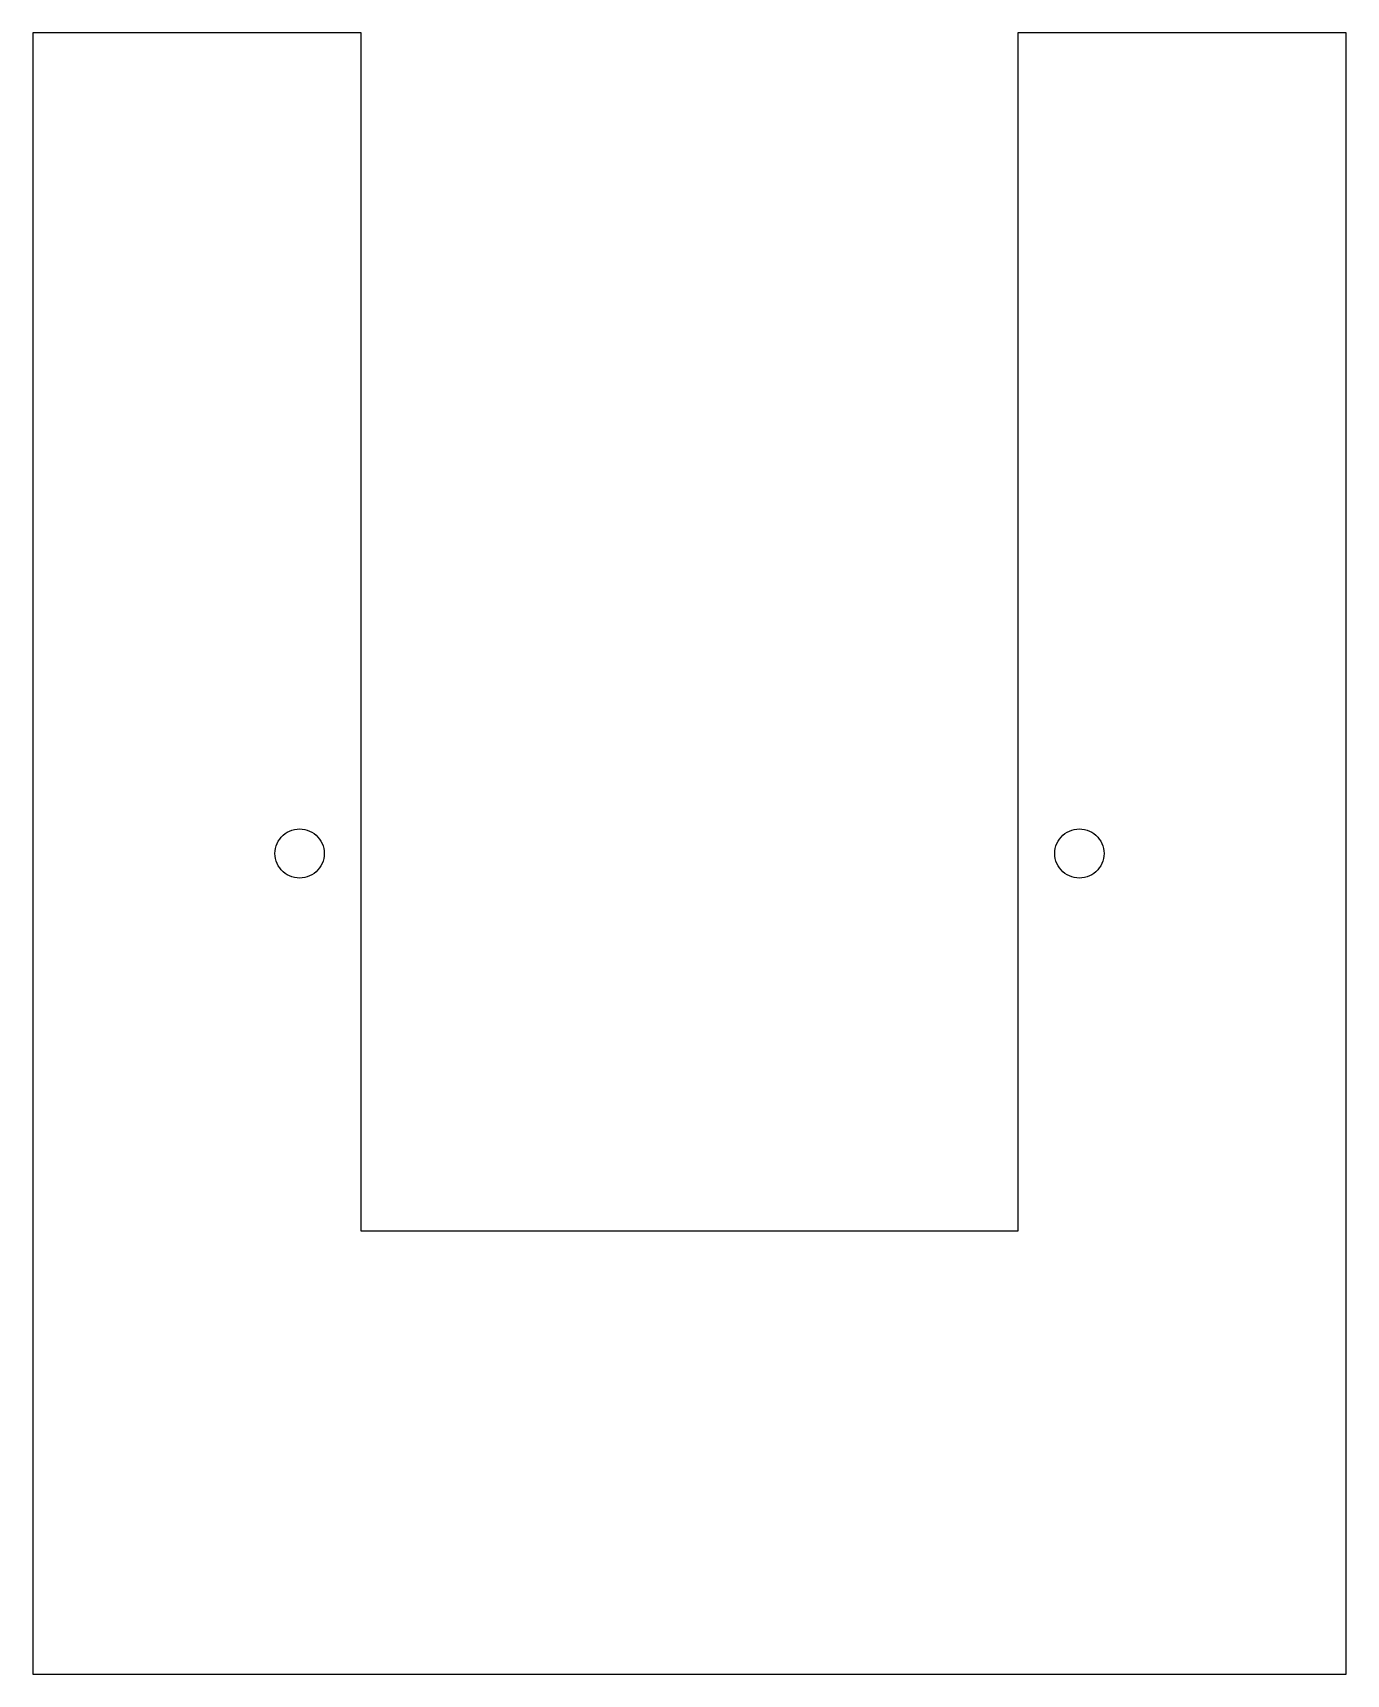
# Model space of a CAD drawing. Header units: metres. Extents: x -40 to 40, y -50 to 50.
import ezdxf

# ---------------------------------------------------------------- set-up
doc = ezdxf.new("R2010")
doc.units = ezdxf.units.M

msp = doc.modelspace()

# ---------------------------------------------------------------- linework, layer by layer
for p, q in [((-20, 50), (-40, 50)), ((-40, 50), (-40, -50)), ((-20, -23), (-20, 50)), ((40, 50), (20, 50)), ((20, 50), (20, -23)), ((40, -50), (40, 50)), ((-24.9635, 0.881668), (-24.8647, 1.00369)), ((-24.8647, 1.00369), (-24.7537, 1.11472)), ((-24.7537, 1.11472), (-24.6317, 1.21352)), ((-24.6317, 1.21352), (-24.5, 1.29903)), ((-24.5, 1.29903), (-24.3601, 1.37032)), ((-24.3601, 1.37032), (-24.2135, 1.42657)), ((-24.2135, 1.42657), (-24.0619, 1.46721)), ((-24.0619, 1.46721), (-23.9068, 1.49178)), ((-23.9068, 1.49178), (-23.75, 1.5)), ((-23.75, 1.5), (-23.5932, 1.49178)), ((-23.5932, 1.49178), (-23.4381, 1.46721)), ((-23.4381, 1.46721), (-23.2865, 1.42657)), ((-23.2865, 1.42657), (-23.1399, 1.37032)), ((-23.1399, 1.37032), (-23, 1.29903)), ((-23, 1.29903), (-22.8683, 1.21352)), ((-22.8683, 1.21352), (-22.7463, 1.11472)), ((-22.7463, 1.11472), (-22.6353, 1.00369)), ((-22.6353, 1.00369), (-22.5365, 0.881668)), ((22.5365, 0.881668), (22.6353, 1.00369)), ((22.6353, 1.00369), (22.7463, 1.11472)), ((22.7463, 1.11472), (22.8683, 1.21352)), ((22.8683, 1.21352), (23, 1.29903)), ((23, 1.29903), (23.1399, 1.37032)), ((23.1399, 1.37032), (23.2865, 1.42657)), ((23.2865, 1.42657), (23.4381, 1.46721)), ((23.4381, 1.46721), (23.5932, 1.49178)), ((23.5932, 1.49178), (23.75, 1.5)), ((23.75, 1.5), (23.9068, 1.49178)), ((23.9068, 1.49178), (24.0619, 1.46721)), ((24.0619, 1.46721), (24.2135, 1.42657)), ((24.2135, 1.42657), (24.3601, 1.37032)), ((24.3601, 1.37032), (24.5, 1.29903)), ((24.5, 1.29903), (24.6317, 1.21352)), ((24.6317, 1.21352), (24.7537, 1.11472)), ((24.7537, 1.11472), (24.8647, 1.00369)), ((24.8647, 1.00369), (24.9635, 0.881668)), ((-25.25, 0), (-25.2418, 0.156784)), ((-25.2418, -0.156784), (-25.25, 0)), ((-25.2418, 0.156784), (-25.2172, 0.311859)), ((-25.2172, 0.311859), (-25.1766, 0.463516)), ((-25.1766, 0.463516), (-25.1203, 0.610092)), ((-25.1203, 0.610092), (-25.049, 0.75)), ((-25.049, 0.75), (-24.9635, 0.881668)), ((-22.5365, 0.881668), (-22.451, 0.75)), ((-22.451, 0.75), (-22.3797, 0.610092)), ((-22.3797, 0.610092), (-22.3234, 0.463516)), ((-22.3234, 0.463516), (-22.2828, 0.311859)), ((-22.2828, 0.311859), (-22.2582, 0.156784)), ((-22.2582, 0.156784), (-22.25, 0)), ((-22.25, 0), (-22.2582, -0.156784)), ((22.25, 0), (22.2582, 0.156784)), ((22.2582, -0.156784), (22.25, 0)), ((22.2582, 0.156784), (22.2828, 0.311859)), ((22.2828, 0.311859), (22.3234, 0.463516)), ((22.3234, 0.463516), (22.3797, 0.610092)), ((22.3797, 0.610092), (22.451, 0.75)), ((22.451, 0.75), (22.5365, 0.881668)), ((24.9635, 0.881668), (25.049, 0.75)), ((25.049, 0.75), (25.1203, 0.610092)), ((25.1203, 0.610092), (25.1766, 0.463516)), ((25.1766, 0.463516), (25.2172, 0.311859)), ((25.2172, 0.311859), (25.2418, 0.156784)), ((25.2418, 0.156784), (25.25, 0)), ((25.25, 0), (25.2418, -0.156784)), ((-25.2172, -0.311859), (-25.2418, -0.156784)), ((-25.1766, -0.463516), (-25.2172, -0.311859)), ((-25.1203, -0.610092), (-25.1766, -0.463516)), ((-25.049, -0.75), (-25.1203, -0.610092)), ((-24.9635, -0.881668), (-25.049, -0.75)), ((-24.8647, -1.00369), (-24.9635, -0.881668)), ((-22.5365, -0.881668), (-22.6353, -1.00369)), ((-22.451, -0.75), (-22.5365, -0.881668)), ((-22.3797, -0.610092), (-22.451, -0.75)), ((-22.3234, -0.463516), (-22.3797, -0.610092)), ((-22.2828, -0.311859), (-22.3234, -0.463516)), ((-22.2582, -0.156784), (-22.2828, -0.311859)), ((22.2828, -0.311859), (22.2582, -0.156784)), ((22.3234, -0.463516), (22.2828, -0.311859)), ((22.3797, -0.610092), (22.3234, -0.463516)), ((22.451, -0.75), (22.3797, -0.610092)), ((22.5365, -0.881668), (22.451, -0.75)), ((22.6353, -1.00369), (22.5365, -0.881668)), ((24.9635, -0.881668), (24.8647, -1.00369)), ((25.049, -0.75), (24.9635, -0.881668)), ((25.1203, -0.610092), (25.049, -0.75)), ((25.1766, -0.463516), (25.1203, -0.610092)), ((25.2172, -0.311859), (25.1766, -0.463516)), ((25.2418, -0.156784), (25.2172, -0.311859)), ((-24.7537, -1.11472), (-24.8647, -1.00369)), ((-24.6317, -1.21352), (-24.7537, -1.11472)), ((-24.5, -1.29903), (-24.6317, -1.21352)), ((-24.3601, -1.37032), (-24.5, -1.29903)), ((-24.2135, -1.42657), (-24.3601, -1.37032)), ((-24.0619, -1.46721), (-24.2135, -1.42657)), ((-23.9068, -1.49178), (-24.0619, -1.46721)), ((-23.75, -1.5), (-23.9068, -1.49178)), ((-23.5932, -1.49178), (-23.75, -1.5)), ((-23.4381, -1.46721), (-23.5932, -1.49178)), ((-23.2865, -1.42657), (-23.4381, -1.46721)), ((-23.1399, -1.37032), (-23.2865, -1.42657)), ((-23, -1.29903), (-23.1399, -1.37032)), ((-22.8683, -1.21352), (-23, -1.29903)), ((-22.7463, -1.11472), (-22.8683, -1.21352)), ((-22.6353, -1.00369), (-22.7463, -1.11472)), ((22.7463, -1.11472), (22.6353, -1.00369)), ((22.8683, -1.21352), (22.7463, -1.11472)), ((23, -1.29903), (22.8683, -1.21352)), ((23.1399, -1.37032), (23, -1.29903)), ((23.2865, -1.42657), (23.1399, -1.37032)), ((23.4381, -1.46721), (23.2865, -1.42657)), ((23.5932, -1.49178), (23.4381, -1.46721)), ((23.75, -1.5), (23.5932, -1.49178)), ((23.9068, -1.49178), (23.75, -1.5)), ((24.0619, -1.46721), (23.9068, -1.49178)), ((24.2135, -1.42657), (24.0619, -1.46721)), ((24.3601, -1.37032), (24.2135, -1.42657)), ((24.5, -1.29903), (24.3601, -1.37032)), ((24.6317, -1.21352), (24.5, -1.29903)), ((24.7537, -1.11472), (24.6317, -1.21352)), ((24.8647, -1.00369), (24.7537, -1.11472)), ((20, -23), (-20, -23)), ((-40, -50), (40, -50))]:
    msp.add_line(p, q)

doc.saveas('drawing.dxf')
